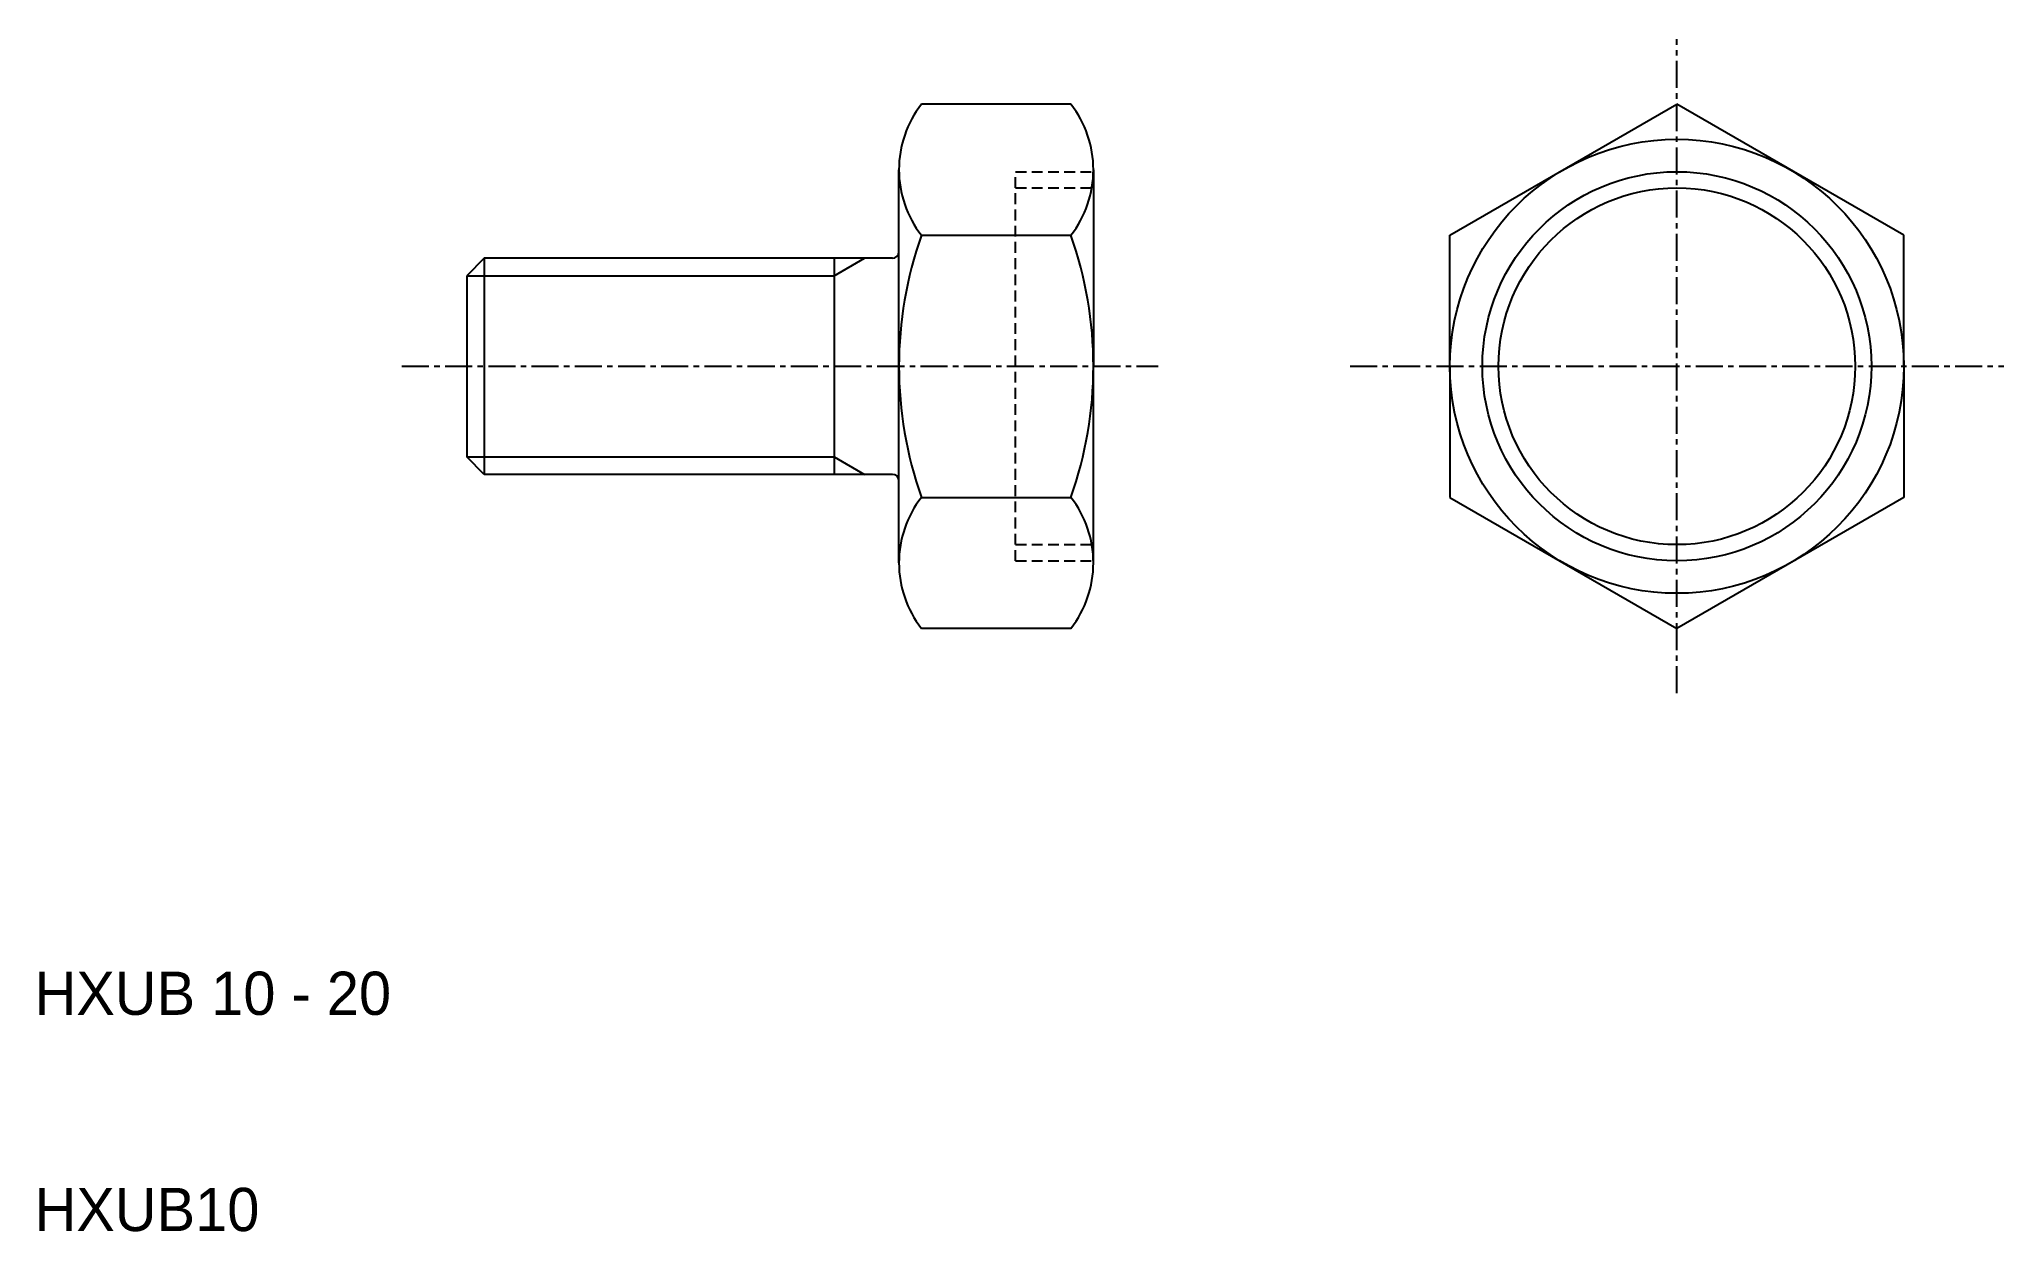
# Model space of a CAD drawing. Extents: x 10.2 to 101.1, y 10 to 65.1.
import ezdxf

# ---------------------------------------------------------------- set-up
doc = ezdxf.new("R2010")
doc.units = 0
doc.linetypes.add('CENTER', pattern=[2, 1.25, -0.25, 0.25, -0.25])
doc.linetypes.add('DASHED', pattern=[0.75, 0.5, -0.25])
doc.layers.get('0').update_dxf_attribs({"linetype": 'CONTINUOUS'})
doc.layers.add('CENTER', color=1, linetype='CENTER')

msp = doc.modelspace()

# ---------------------------------------------------------------- linework, layer by layer
at = {"color": 7, "linetype": 'CONTINUOUS'}
for p, q in [((57.958, 62.124), (51.042, 62.124)), ((75.5, 56.062), (86, 62.124)), ((96.5, 56.062), (86, 62.124)), ((50, 40.907), (50, 59.093)), ((59, 59.093), (59, 50)), ((51.042, 56.062), (57.958, 56.062)), ((75.5, 50), (75.5, 56.062)), ((96.5, 50), (96.5, 56.062)), ((30.812, 55), (30, 54.188)), ((49.7, 55), (30.812, 55)), ((30.812, 55), (30.812, 45)), ((47, 55), (47, 45)), ((30, 54.188), (30, 45.812)), ((59, 40.907), (59, 50)), ((75.5, 50), (75.5, 43.938)), ((96.5, 50), (96.5, 43.938)), ((30.812, 45), (30, 45.812)), ((49.7, 45), (30.812, 45)), ((51.042, 43.938), (57.958, 43.938)), ((75.5, 43.938), (86, 37.876)), ((96.5, 43.938), (86, 37.876)), ((57.958, 37.876), (51.042, 37.876))]:
    msp.add_line(p, q, dxfattribs=at)
at = {"color": 3, "linetype": 'DASHED'}
for p, q in [((55.4, 41), (55.4, 59)), ((55.4, 59), (59, 59)), ((55.4, 58.25), (59, 58.25)), ((55.4, 41.75), (59, 41.75)), ((55.4, 41), (59, 41))]:
    msp.add_line(p, q, dxfattribs=at)
at = {"color": 3, "linetype": 'CONTINUOUS'}
for p, q in [((47, 54.188), (48.406, 55)), ((30, 54.188), (47, 54.188)), ((30, 45.812), (47, 45.812)), ((47, 45.812), (48.406, 45))]:
    msp.add_line(p, q, dxfattribs=at)
at = {"color": 7, "linetype": 'CONTINUOUS'}
for radius in [10.5, 9, 8.25]:
    msp.add_circle((86, 50), radius, dxfattribs=at)
for centre, radius, start, end in [((54.928, 59.093), 4.928, 142.04602, 180), ((54.072, 59.093), 4.928, 0, 37.95398), ((54.928, 59.093), 4.928, 180, 217.95398), ((54.072, 59.093), 4.928, 322.04602, 0), ((68.15, 50), 18.15, 160.488, 199.512), ((40.85, 50), 18.15, 340.488, 19.512), ((49.7, 55.3), 0.3, 270, 0), ((49.7, 44.7), 0.3, 0, 90), ((54.928, 40.907), 4.928, 142.04602, 180), ((54.072, 40.907), 4.928, 0, 37.95398), ((54.928, 40.907), 4.928, 180, 217.95398), ((54.072, 40.907), 4.928, 322.04602, 0)]:
    msp.add_arc(centre, radius, start, end, dxfattribs=at)
at = {"layer": 'CENTER', "color": 1, "linetype": 'CENTER'}
for p, q in [((86, 34.876), (86, 65.124)), ((27, 50), (62, 50)), ((70.876, 50), (101.124, 50))]:
    msp.add_line(p, q, dxfattribs=at)

# ---------------------------------------------------------------- texts
at = {"color": 7, "linetype": 'CONTINUOUS'}
for s, p in [('HXUB 10 - 20', (10, 20)), ('HXUB10', (10, 10))]:
    msp.add_text(s, height=2, dxfattribs=at).set_placement(p)

doc.saveas('drawing.dxf')
